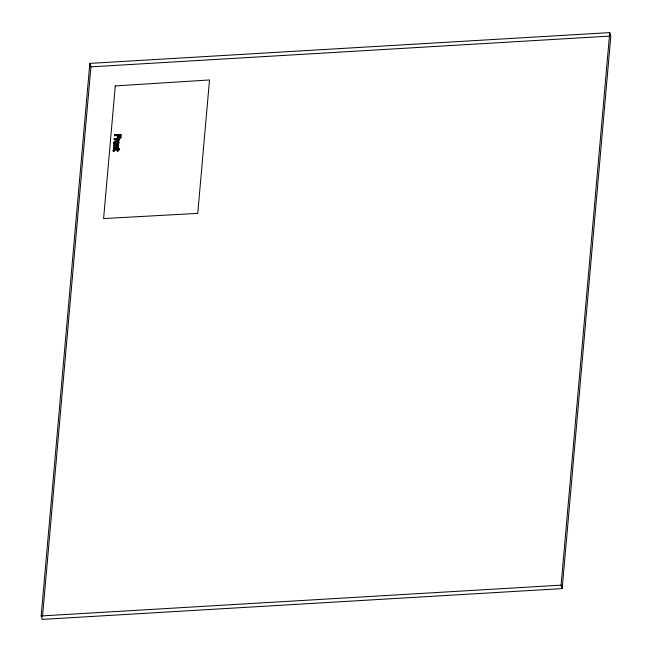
<?xml version="1.0" encoding="UTF-8"?>
<svg xmlns="http://www.w3.org/2000/svg" width="652" height="652" viewBox="0 0 652 652"><rect width="100%" height="100%" fill="white"/><g stroke="black" fill="none" stroke-linecap="round" stroke-linejoin="round"><path stroke-width="0.98" d="M41.166 615.953L89.821 63.399L609.734 32.6L610.834 36.047L562.179 588.601L42.266 619.4L41.166 615.953L561.087 585.154L562.179 588.601M42.527 616.36L90.913 66.846L89.821 63.399M117.979 145.812C120.147 148.322 114.834 148.941 113.521 148.477L113.448 147.409L117.613 146.643A1.402 1.092 -17.6 0 0 117.539 145.926L117.164 145.445L113.603 145.657L113.66 144.997L118.436 144.711L118.509 145.779L117.849 145.404L118.509 145.779M114.173 139.194L117.564 138.99L118.085 140.775L117.694 139.398L114.296 139.601L114.23 138.534L119.006 138.248L119.08 139.316L118.24 138.949L119.08 139.316M114.491 135.543L114.548 134.858L120.922 134.475L120.775 137.996L119.895 137.637L120.107 135.217L118.314 135.323L118.232 138.045L117.352 137.686L117.556 135.363L114.491 135.543L117.686 135.771L117.482 138.094M113.521 148.477L113.448 147.409M117.67 146.333L117.295 145.852L113.733 146.064L113.66 144.997M114.296 139.601L114.23 138.534M114.622 135.958L114.548 134.858M113.904 150.848L113.309 151.305L114.035 151.256L113.904 149.927L114.524 149.626L117.36 149.447L117.376 151.06L118.045 151.019L118.02 149.406L119.528 149.732L118.151 149.813M114.035 151.256L114.279 150.131L117.482 149.854M118.232 138.045L118.314 135.323M117.376 151.06L117.36 149.447M118.118 148.306L118.208 149.153L118.118 148.306L117.417 148.786C115.909 148.55 112.087 148.737 113.309 151.305M117.547 149.194L117.45 148.346M118.045 151.019L118.02 149.406M118.379 145.372L118.436 144.711M118.949 138.909L119.006 138.248M120.025 138.045L120.107 135.217M119.397 149.324L119.455 148.664L117.58 148.754M119.528 149.732L119.455 148.664M120.775 137.996L120.922 134.475M561.087 585.154L609.734 32.6M113.872 143L115.045 141.451M118.835 143.081L118.9 142.332A1.948 1.516 -17.6 0 0 118.362 141.476L115.485 141.28M118.085 140.775L118.957 140.612L118.371 139.357M117.743 147.05L116.292 147.654M117.694 143.554L117.107 143.799M114.516 149.389L113.505 149.895L113.244 150.93M90.913 66.846L609.816 36.104M114.679 135.266L118.322 135.045M118.444 135.73L120.237 135.624M117.352 137.686L118.11 137.637M119.895 137.637L120.644 137.588M117.963 140.367L118.925 140.726M113.391 148.069C114.703 148.526 120.017 147.914 117.849 145.404M117.254 150.653L117.914 150.612M115.192 143.823L114.948 143.717A1.108 0.864 -17.6 0 1 114.565 143.195L114.613 142.715A1.108 0.864 -17.6 0 1 115.094 142.136L117.841 141.981A1.108 0.864 -17.6 0 1 118.208 142.503L118.167 142.984A1.1 0.864 -17.6 0 1 118.069 143.204M118.24 138.949L118.827 139.797A1.597 1.247 -17.6 0 1 118.794 140.319M117.556 135.363L117.686 135.771M117.564 138.99L117.694 139.398M117.164 145.445L117.295 145.852M113.603 145.657L113.733 146.064M118.835 143.081A1.923 1.5 -17.6 0 1 118.142 144.002L116.235 144.589L114.41 144.222A1.923 1.5 -17.6 0 1 113.88 143.375C113.106 140.979 116.61 140.058 118.232 141.068A1.948 1.516 -17.6 0 1 118.77 141.924L118.705 142.674A1.923 1.5 -17.6 0 1 118.012 143.595L116.105 144.182L114.287 143.815A1.923 1.5 -17.6 0 1 113.75 142.967M115.282 85.925L103.603 218.567L197.76 213.375L209.512 79.96L115.282 85.925M118.085 142.332L118.036 142.576A1.1 0.864 -17.6 0 1 117.572 143.147L114.817 143.31A1.108 0.864 -17.6 0 1 114.442 142.788L114.483 142.307A1.108 0.864 -17.6 0 1 114.964 141.728L117.71 141.565A1.108 0.864 -17.6 0 1 118.085 142.095L118.085 142.332"/></g></svg>
